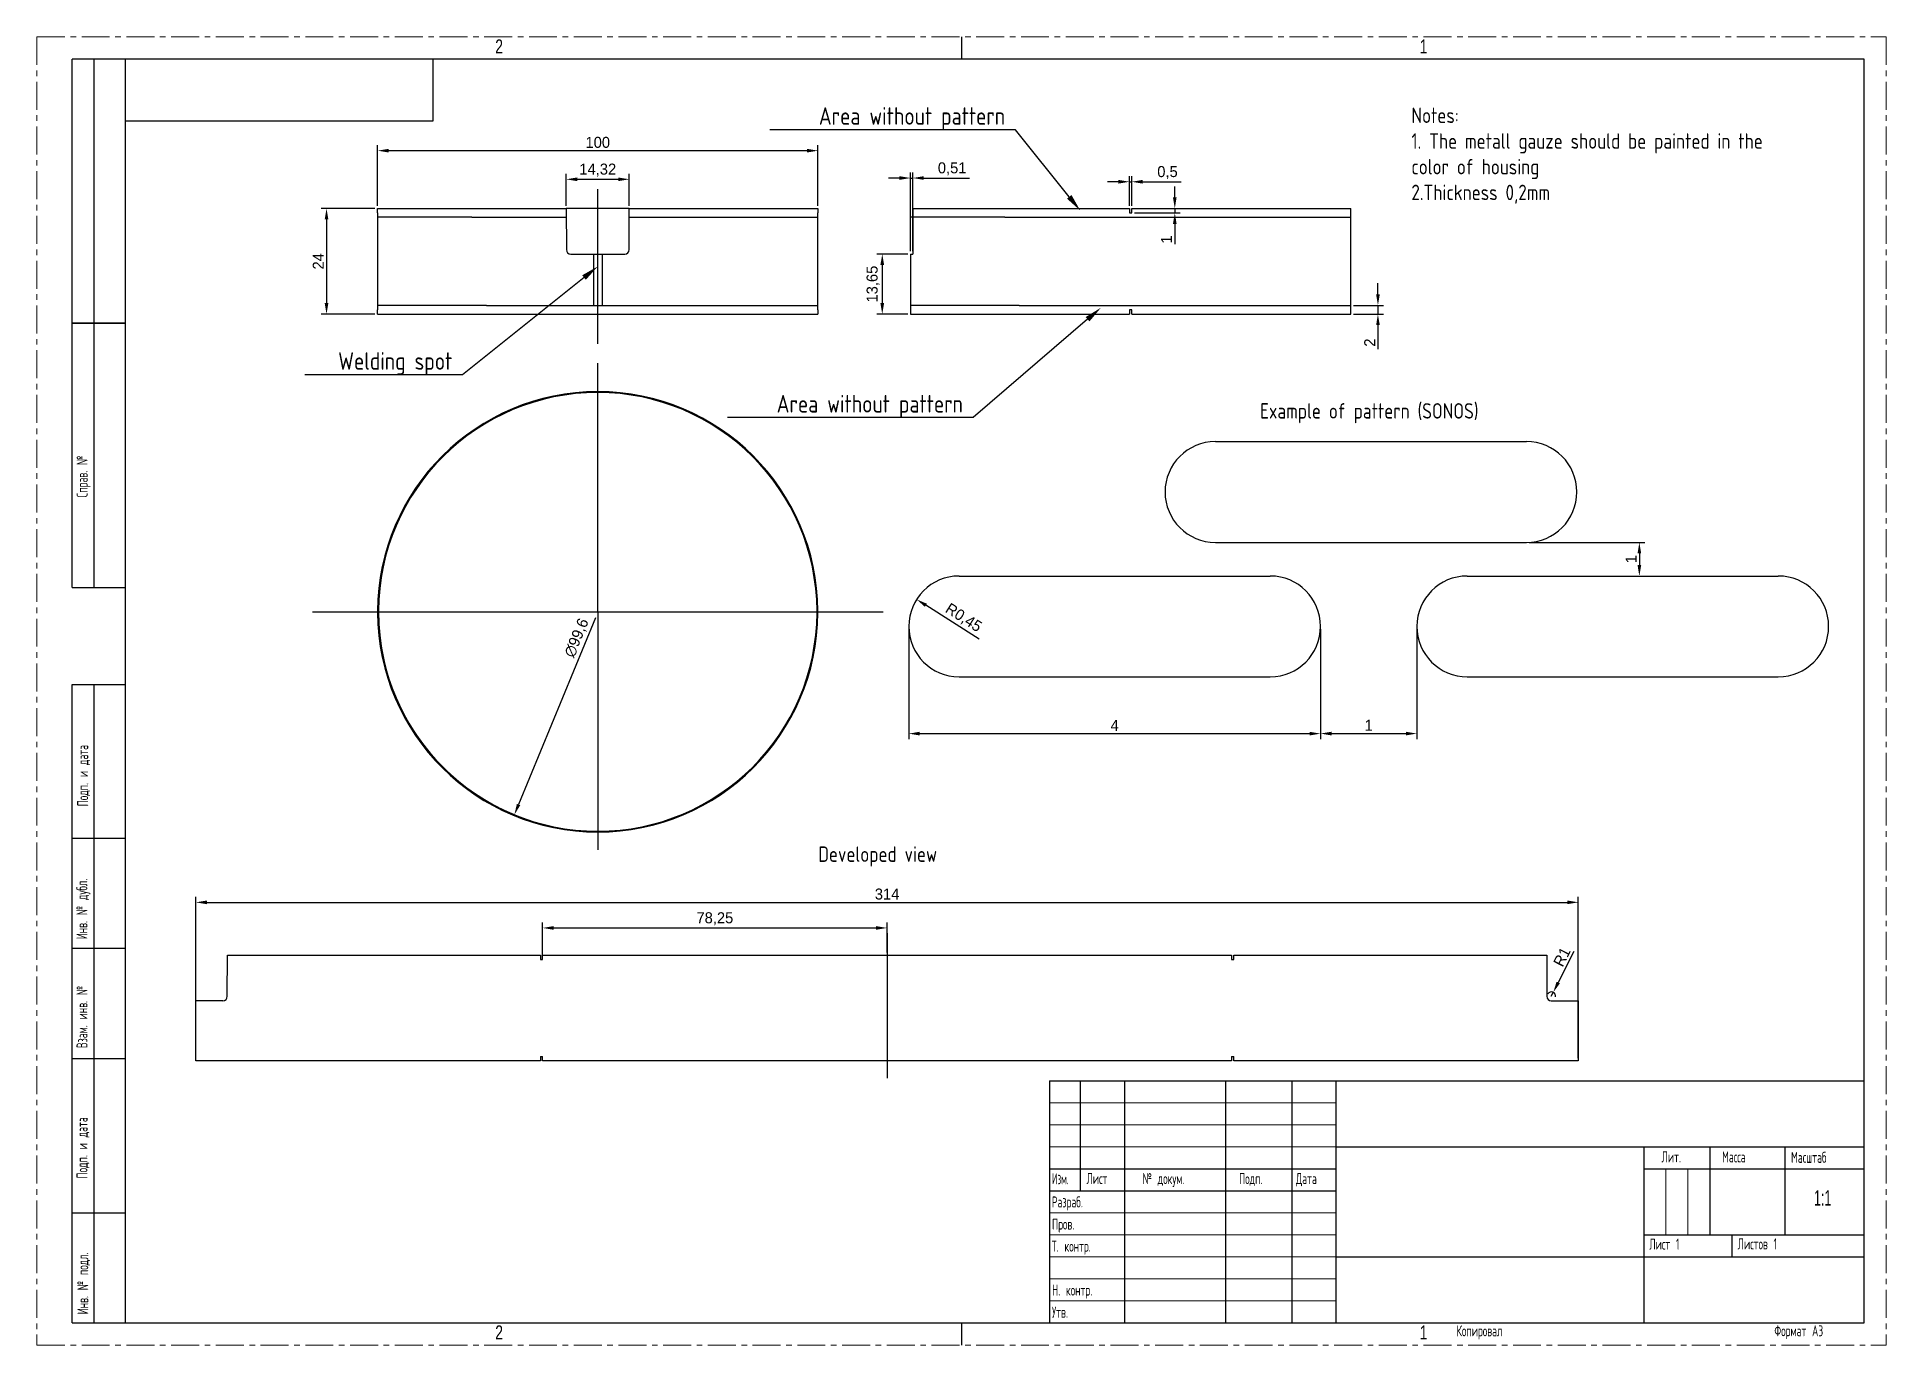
# Model space of a CAD drawing. Header units: millimetres. Extents: x 0 to 420, y 0 to 297.
import ezdxf
from ezdxf import colors
from ezdxf.entities.mleader import LeaderData, LeaderLine
from ezdxf.math import Vec2, Vec3

# ---------------------------------------------------------------- set-up
doc = ezdxf.new("R2010")
doc.units = ezdxf.units.MM
doc.header["$PDSIZE"] = -1
doc.linetypes.add('CENTER', pattern=[10.16, 6.35, -1.27, 1.27, -1.27])
doc.layers.add('ОСЕВЫЕ', color=7, linetype='CENTER')
doc.styles.add('SLDTEXTSTYLE0', font='TXT', dxfattribs={"width": 0.605})
doc.styles.add('SLDTEXTSTYLE1', font='TXT', dxfattribs={"width": 0.605, "bigfont": 'bigfont'})
doc.styles.add('SLDTEXTSTYLE2', font='TXT', dxfattribs={"width": 0.55152, "bigfont": 'bigfont'})
doc.styles.add('SLDTEXTSTYLE3', font='TXT', dxfattribs={"width": 0.75})
doc.dimstyles.new('Копия ISO-25', dxfattribs={"dimtxt": 2.5, "dimasz": 2.5, "dimexe": 1.25, "dimexo": 0.625, "dimtad": 1, "dimtxsty": 'Standard', "dimcen": 2.5, "dimadec": 0, "dimazin": 0, "dimtfac": 1, "dimtmove": 0, "dimatfit": 3, "dimfxl": 1, "dimarcsym": 0})

# ---------------------------------------------------------------- blocks, each defined once
blk = doc.blocks.new('*D1')
at = {"color": 0, "lineweight": -2, "transparency": 16777216}
for p, q in [((77.38, 258.69), (77.38, 272.44)), ((79.88, 271.19), (174.88, 271.19)), ((177.38, 258.69), (177.38, 272.44))]:
    blk.add_line(p, q, dxfattribs=at)
at = {"color": 0, "transparency": 16777216}
for points in [[(79.88, 271.61), (79.88, 270.77), (77.38, 271.19)], [(174.88, 271.61), (174.88, 270.77), (177.38, 271.19)]]:
    blk.add_solid(points, dxfattribs=at)
at = {"layer": 'Defpoints', "color": 0, "transparency": 16777216}
for p in [(177.38, 271.19), (77.38, 258.07), (177.38, 258.07)]:
    blk.add_point(p, dxfattribs=at)
at = {"color": 0, "transparency": 16777216, "insert": (127.38, 273.06), "char_height": 2.5, "attachment_point": 5}
blk.add_mtext('100', dxfattribs=at)
blk = doc.blocks.new('*D2')
at = {"color": 0, "lineweight": -2, "transparency": 16777216}
for p, q in [((76.76, 258.07), (64.52, 258.07)), ((65.77, 255.57), (65.77, 236.57)), ((76.76, 234.07), (64.52, 234.07))]:
    blk.add_line(p, q, dxfattribs=at)
at = {"color": 0, "transparency": 16777216}
for points in [[(65.35, 255.57), (66.19, 255.57), (65.77, 258.07)], [(65.35, 236.57), (66.19, 236.57), (65.77, 234.07)]]:
    blk.add_solid(points, dxfattribs=at)
at = {"layer": 'Defpoints', "color": 0, "transparency": 16777216}
for p in [(77.38, 258.07), (65.77, 234.07), (77.38, 234.07)]:
    blk.add_point(p, dxfattribs=at)
at = {"color": 0, "transparency": 16777216, "insert": (63.9, 246.07), "char_height": 2.5, "attachment_point": 5, "rotation": 90}
blk.add_mtext('24', dxfattribs=at)
blk = doc.blocks.new('*D3')
at = {"color": 0, "lineweight": -2, "transparency": 16777216}
blk.add_line((126.83, 165.12), (109.39, 122.72), dxfattribs=at)
blk.add_arc((127.38, 166.47), 49.8, 180.4314, 249.0845, dxfattribs=at)
at = {"color": 0, "transparency": 16777216}
blk.add_solid([(109.01, 122.88), (109.78, 122.57), (108.44, 120.41)], dxfattribs=at)
at = {"layer": 'Defpoints', "color": 0, "transparency": 16777216}
for p in [(146.32, 212.53), (108.44, 120.41)]:
    blk.add_point(p, dxfattribs=at)
at = {"color": 0, "transparency": 16777216, "insert": (122.68, 160.52), "char_height": 2.5, "attachment_point": 5, "rotation": 67.6463}
blk.add_mtext('∅99,6', dxfattribs=at)
blk = doc.blocks.new('*D4')
at = {"color": 0, "lineweight": -2, "transparency": 16777216}
for p, q in [((197.79, 247.72), (190.75, 247.72)), ((192, 245.22), (192, 236.57)), ((197.79, 234.07), (190.75, 234.07))]:
    blk.add_line(p, q, dxfattribs=at)
at = {"color": 0, "transparency": 16777216}
for points in [[(191.58, 245.22), (192.42, 245.22), (192, 247.72)], [(191.58, 236.57), (192.42, 236.57), (192, 234.07)]]:
    blk.add_solid(points, dxfattribs=at)
at = {"layer": 'Defpoints', "color": 0, "transparency": 16777216}
for p in [(198.41, 247.72), (192, 234.07), (198.41, 234.07)]:
    blk.add_point(p, dxfattribs=at)
at = {"color": 0, "transparency": 16777216, "insert": (189.92, 240.89), "char_height": 2.5, "attachment_point": 5, "rotation": 90}
blk.add_mtext('13,65', dxfattribs=at)
blk = doc.blocks.new('*D5')
at = {"color": 0, "lineweight": -2, "transparency": 16777216}
for p, q in [((195.91, 264.98), (193.41, 264.98)), ((198.41, 248.34), (198.41, 266.23)), ((198.41, 264.98), (198.92, 264.98)), ((198.92, 248.34), (198.92, 266.23)), ((201.42, 264.98), (211.84, 264.98))]:
    blk.add_line(p, q, dxfattribs=at)
at = {"color": 0, "transparency": 16777216}
for points in [[(195.91, 265.39), (195.91, 264.56), (198.41, 264.98)], [(201.42, 265.39), (201.42, 264.56), (198.92, 264.98)]]:
    blk.add_solid(points, dxfattribs=at)
at = {"layer": 'Defpoints', "color": 0, "transparency": 16777216}
for p in [(198.92, 264.98), (198.41, 247.72), (198.92, 247.72)]:
    blk.add_point(p, dxfattribs=at)
at = {"color": 0, "transparency": 16777216, "insert": (207.88, 267.06), "char_height": 2.5, "attachment_point": 5}
blk.add_mtext('0,51', dxfattribs=at)
blk = doc.blocks.new('*D6')
at = {"color": 0, "lineweight": -2, "transparency": 16777216}
for p, q in [((248.16, 258.69), (248.16, 265.38)), ((248.66, 258.69), (248.66, 265.38)), ((245.66, 264.13), (243.16, 264.13)), ((248.16, 264.13), (248.66, 264.13)), ((251.16, 264.13), (259.91, 264.13))]:
    blk.add_line(p, q, dxfattribs=at)
at = {"color": 0, "transparency": 16777216}
for points in [[(245.66, 264.55), (245.66, 263.71), (248.16, 264.13)], [(251.16, 264.55), (251.16, 263.71), (248.66, 264.13)]]:
    blk.add_solid(points, dxfattribs=at)
at = {"layer": 'Defpoints', "color": 0, "transparency": 16777216}
for p in [(248.66, 264.13), (248.16, 258.07), (248.66, 258.07)]:
    blk.add_point(p, dxfattribs=at)
at = {"color": 0, "transparency": 16777216, "insert": (256.79, 266.21), "char_height": 2.5, "attachment_point": 5}
blk.add_mtext('0,5', dxfattribs=at)
blk = doc.blocks.new('*D7')
at = {"color": 0, "lineweight": -2, "transparency": 16777216}
for p, q in [((258.45, 260.57), (258.45, 263.07)), ((249.29, 258.07), (259.7, 258.07)), ((249.29, 257.07), (259.7, 257.07)), ((258.45, 258.07), (258.45, 257.07)), ((258.45, 254.57), (258.45, 249.98))]:
    blk.add_line(p, q, dxfattribs=at)
at = {"color": 0, "transparency": 16777216}
for points in [[(258.03, 260.57), (258.86, 260.57), (258.45, 258.07)], [(258.03, 254.57), (258.86, 254.57), (258.45, 257.07)]]:
    blk.add_solid(points, dxfattribs=at)
at = {"layer": 'Defpoints', "color": 0, "transparency": 16777216}
for p in [(248.66, 258.07), (248.66, 257.07), (258.45, 257.07)]:
    blk.add_point(p, dxfattribs=at)
at = {"color": 0, "transparency": 16777216, "insert": (256.57, 251.02), "char_height": 2.5, "attachment_point": 5, "rotation": 90}
blk.add_mtext('1', dxfattribs=at)
blk = doc.blocks.new('*D8')
at = {"color": 0, "lineweight": -2, "transparency": 16777216}
for p, q in [((304.59, 238.57), (304.59, 241.07)), ((299.04, 236.07), (305.84, 236.07)), ((304.59, 236.07), (304.59, 234.07)), ((299.04, 234.07), (305.84, 234.07)), ((304.59, 231.57), (304.59, 226.15))]:
    blk.add_line(p, q, dxfattribs=at)
at = {"color": 0, "transparency": 16777216}
for points in [[(304.18, 238.57), (305.01, 238.57), (304.59, 236.07)], [(304.18, 231.57), (305.01, 231.57), (304.59, 234.07)]]:
    blk.add_solid(points, dxfattribs=at)
at = {"layer": 'Defpoints', "color": 0, "transparency": 16777216}
for p in [(298.41, 236.07), (298.41, 234.07), (304.59, 234.07)]:
    blk.add_point(p, dxfattribs=at)
at = {"color": 0, "transparency": 16777216, "insert": (302.72, 227.61), "char_height": 2.5, "attachment_point": 5, "rotation": 90}
blk.add_mtext('2', dxfattribs=at)
blk = doc.blocks.new('*D9')
at = {"color": 0, "lineweight": -2, "transparency": 16777216}
for p, q in [((36.1, 65.16), (36.1, 101.76)), ((350.1, 65.16), (350.1, 101.76)), ((38.6, 100.51), (347.6, 100.51))]:
    blk.add_line(p, q, dxfattribs=at)
at = {"color": 0, "transparency": 16777216}
for points in [[(38.6, 100.93), (38.6, 100.09), (36.1, 100.51)], [(347.6, 100.93), (347.6, 100.09), (350.1, 100.51)]]:
    blk.add_solid(points, dxfattribs=at)
at = {"layer": 'Defpoints', "color": 0, "transparency": 16777216}
for p in [(350.1, 100.51), (36.1, 64.53), (350.1, 64.53)]:
    blk.add_point(p, dxfattribs=at)
at = {"color": 0, "transparency": 16777216, "insert": (193.1, 102.38), "char_height": 2.5, "attachment_point": 5}
blk.add_mtext('314', dxfattribs=at)
blk = doc.blocks.new('*D10')
at = {"color": 0, "lineweight": -2, "transparency": 16777216}
for p, q in [((120.22, 258.69), (120.22, 265.94)), ((122.72, 264.69), (132.04, 264.69)), ((134.54, 258.69), (134.54, 265.94))]:
    blk.add_line(p, q, dxfattribs=at)
at = {"color": 0, "transparency": 16777216}
for points in [[(122.72, 265.1), (122.72, 264.27), (120.22, 264.69)], [(132.04, 265.1), (132.04, 264.27), (134.54, 264.69)]]:
    blk.add_solid(points, dxfattribs=at)
at = {"layer": 'Defpoints', "color": 0, "transparency": 16777216}
for p in [(134.54, 264.69), (120.22, 258.07), (134.54, 258.07)]:
    blk.add_point(p, dxfattribs=at)
at = {"color": 0, "transparency": 16777216, "insert": (127.38, 266.77), "char_height": 2.5, "attachment_point": 5}
blk.add_mtext('14,32', dxfattribs=at)
blk = doc.blocks.new('*D11')
at = {"color": 0, "lineweight": -2, "transparency": 16777216}
for p, q in [((114.85, 88.16), (114.85, 95.95)), ((117.35, 94.7), (190.6, 94.7)), ((193.1, 89.16), (193.1, 95.95))]:
    blk.add_line(p, q, dxfattribs=at)
at = {"color": 0, "transparency": 16777216}
for points in [[(117.35, 95.11), (117.35, 94.28), (114.85, 94.7)], [(190.6, 95.11), (190.6, 94.28), (193.1, 94.7)]]:
    blk.add_solid(points, dxfattribs=at)
at = {"layer": 'Defpoints', "color": 0, "transparency": 16777216}
for p in [(193.1, 94.7), (193.1, 88.53), (114.85, 87.53)]:
    blk.add_point(p, dxfattribs=at)
at = {"color": 0, "transparency": 16777216, "insert": (153.98, 96.78), "char_height": 2.5, "attachment_point": 5}
blk.add_mtext('78,25', dxfattribs=at)
blk = doc.blocks.new('*D12')
at = {"color": 0, "lineweight": -2, "transparency": 16777216}
for p, q in [((349.08, 89.33), (345.54, 82.31)), ((343.97, 79.18), (344.42, 80.07))]:
    blk.add_line(p, q, dxfattribs=at)
blk.add_arc((343.97, 79.18), 1, 351.6422, 144.3487, dxfattribs=at)
at = {"color": 0, "transparency": 16777216}
blk.add_solid([(345.17, 82.49), (345.92, 82.12), (344.42, 80.07)], dxfattribs=at)
at = {"layer": 'Defpoints', "color": 0, "transparency": 16777216}
for p in [(344.42, 80.07), (343.97, 79.18)]:
    blk.add_point(p, dxfattribs=at)
at = {"color": 0, "transparency": 16777216, "insert": (346.38, 88.13), "char_height": 2.5, "attachment_point": 5, "rotation": 63.2619}
blk.add_mtext('R1', dxfattribs=at)
blk = doc.blocks.new('*D20')
at = {"color": 0, "lineweight": -2, "transparency": 16777216}
blk.add_line((214.04, 160.25), (201.91, 167.96), dxfattribs=at)
at = {"color": 0, "transparency": 16777216}
blk.add_solid([(202.14, 168.31), (201.69, 167.61), (199.8, 169.3)], dxfattribs=at)
at = {"layer": 'Defpoints', "color": 0, "transparency": 16777216}
for p in [(199.8, 169.3), (209.46, 163.17)]:
    blk.add_point(p, dxfattribs=at)
at = {"color": 0, "transparency": 16777216, "insert": (210.41, 165.02), "char_height": 2.5, "attachment_point": 5, "rotation": 327.5548}
blk.add_mtext('R0,45', dxfattribs=at)
blk = doc.blocks.new('*D21')
at = {"color": 0, "lineweight": -2, "transparency": 16777216}
for p, q in [((198.02, 162.54), (198.02, 137.57)), ((291.55, 162.54), (291.55, 137.57)), ((200.52, 138.82), (289.05, 138.82))]:
    blk.add_line(p, q, dxfattribs=at)
at = {"color": 0, "transparency": 16777216}
for points in [[(200.52, 139.24), (200.52, 138.4), (198.02, 138.82)], [(289.05, 139.24), (289.05, 138.4), (291.55, 138.82)]]:
    blk.add_solid(points, dxfattribs=at)
at = {"layer": 'Defpoints', "color": 0, "transparency": 16777216}
for p in [(198.02, 163.17), (291.55, 163.17), (291.55, 138.82)]:
    blk.add_point(p, dxfattribs=at)
at = {"color": 0, "transparency": 16777216, "insert": (244.79, 140.7), "char_height": 2.5, "attachment_point": 5}
blk.add_mtext('4', dxfattribs=at)
blk = doc.blocks.new('*D22')
at = {"color": 0, "lineweight": -2, "transparency": 16777216}
for p, q in [((291.55, 162.54), (291.55, 137.58)), ((313.43, 162.54), (313.43, 137.58)), ((294.05, 138.83), (310.93, 138.83))]:
    blk.add_line(p, q, dxfattribs=at)
at = {"color": 0, "transparency": 16777216}
for points in [[(294.05, 139.25), (294.05, 138.41), (291.55, 138.83)], [(310.93, 139.25), (310.93, 138.41), (313.43, 138.83)]]:
    blk.add_solid(points, dxfattribs=at)
at = {"layer": 'Defpoints', "color": 0, "transparency": 16777216}
for p in [(291.55, 163.17), (313.43, 163.17), (313.43, 138.83)]:
    blk.add_point(p, dxfattribs=at)
at = {"color": 0, "transparency": 16777216, "insert": (302.49, 140.71), "char_height": 2.5, "attachment_point": 5}
blk.add_mtext('1', dxfattribs=at)
blk = doc.blocks.new('*D23')
at = {"color": 0, "lineweight": -2, "transparency": 16777216}
for p, q in [((338.96, 182.25), (365.22, 182.25)), ((363.97, 179.75), (363.97, 177.1)), ((338.96, 174.6), (365.22, 174.6))]:
    blk.add_line(p, q, dxfattribs=at)
at = {"color": 0, "transparency": 16777216}
for points in [[(363.56, 179.75), (364.39, 179.75), (363.97, 182.25)], [(363.56, 177.1), (364.39, 177.1), (363.97, 174.6)]]:
    blk.add_solid(points, dxfattribs=at)
at = {"layer": 'Defpoints', "color": 0, "transparency": 16777216}
for p in [(338.33, 182.25), (338.33, 174.6), (363.97, 174.6)]:
    blk.add_point(p, dxfattribs=at)
at = {"color": 0, "transparency": 16777216, "insert": (362.1, 178.43), "char_height": 2.5, "attachment_point": 5, "rotation": 90}
blk.add_mtext('1', dxfattribs=at)

msp = doc.modelspace()

# ---------------------------------------------------------------- linework, layer by layer
at = {"color": 7, "linetype": 'Continuous', "lineweight": 25}
for p, q in [((8, 172), (8, 292)), ((20, 292), (8, 292)), ((8, 172), (8, 292)), ((13, 172), (13, 292)), ((13, 172), (13, 292)), ((20, 292), (20, 5)), ((415, 292), (20, 292)), ((20, 292), (20, 5)), ((90, 278), (90, 292)), ((415, 5), (415, 292)), ((20, 278), (90, 278)), ((77.38, 257.066), (77.38, 235.066)), ((77.38, 257.066), (77.381, 257.066)), ((77.381, 258.066), (120.221, 258.066)), ((77.381, 257.066), (77.381, 258.066)), ((120.221, 258.066), (120.247, 248.713)), ((134.539, 258.066), (120.221, 258.066)), ((134.513, 248.713), (134.539, 258.066)), ((134.539, 258.066), (177.379, 258.066)), ((177.379, 258.066), (177.379, 257.066)), ((177.379, 257.066), (177.38, 257.066)), ((177.38, 235.066), (177.38, 257.066)), ((198.926, 258.066), (248.161, 258.066)), ((248.161, 258.066), (248.161, 257.066)), ((248.161, 257.066), (248.661, 257.066)), ((248.661, 257.066), (248.661, 258.066)), ((248.661, 258.066), (298.411, 258.066)), ((298.411, 234.066), (298.411, 258.066)), ((198.411, 247.716), (198.411, 234.066)), ((198.411, 247.716), (198.922, 247.716)), ((8, 232), (20, 232)), ((20, 232), (8, 232)), ((77.381, 235.066), (77.38, 235.066)), ((77.381, 234.066), (77.381, 235.066)), ((77.381, 234.066), (177.379, 234.066)), ((177.38, 235.066), (177.379, 235.066)), ((177.379, 235.066), (177.379, 234.066)), ((198.411, 234.066), (248.161, 234.066)), ((248.661, 235.066), (248.161, 235.066)), ((248.161, 235.066), (248.161, 234.066)), ((248.661, 234.066), (248.661, 235.066)), ((248.661, 234.066), (298.411, 234.066)), ((8, 172), (20, 172)), ((77.581, 166.719), (77.381, 166.719)), ((77.381, 166.219), (77.581, 166.219)), ((177.379, 166.719), (177.179, 166.719)), ((177.179, 166.219), (177.379, 166.219)), ((8, 5), (8, 150)), ((8, 150), (20, 150)), ((13, 5), (13, 150)), ((20, 115), (8, 115)), ((20, 90), (8, 90)), ((43.236, 79.179), (43.262, 88.531)), ((114.353, 88.531), (114.353, 87.531)), ((114.853, 87.531), (114.853, 88.531)), ((271.353, 88.531), (271.353, 87.531)), ((271.853, 87.531), (271.853, 88.531)), ((342.944, 88.531), (342.97, 79.179)), ((20, 65), (8, 65)), ((114.353, 65.531), (114.353, 64.531)), ((114.853, 64.531), (114.853, 65.531)), ((271.353, 65.531), (271.353, 64.531)), ((271.853, 64.531), (271.853, 65.531)), ((230, 60), (415, 60)), ((230, 60), (230, 5)), ((237, 35), (237, 60)), ((247, 60), (247, 5)), ((270, 60), (270, 5)), ((285, 60), (285, 5)), ((295, 60), (295, 5)), ((295, 45), (415, 45)), ((365, 45), (365, 5)), ((380, 45), (380, 25)), ((397, 45), (397, 25)), ((230, 40), (295, 40)), ((365, 40), (415, 40)), ((230, 35), (295, 35)), ((8, 30), (20, 30)), ((365, 25), (415, 25)), ((385, 25), (385, 20)), ((295, 20), (415, 20)), ((8, 5), (20, 5)), ((20, 5), (415, 5))]:
    msp.add_line(p, q, dxfattribs=at)
for p, q in [((127.38, 227.363), (127.38, 262.416)), ((198.926, 258.066), (198.922, 247.716)), ((98.801, 256.066), (77.38, 256.066)), ((98.801, 256.066), (120.227, 256.066)), ((134.533, 256.066), (177.38, 256.066)), ((219.833, 256.066), (198.412, 256.066)), ((219.833, 256.066), (241.258, 256.066)), ((241.258, 256.066), (298.412, 256.066)), ((121.247, 247.716), (133.513, 247.716)), ((126.38, 247.716), (126.38, 236.066)), ((128.38, 247.716), (128.38, 236.066)), ((102.076, 236.066), (77.38, 236.066)), ((102.076, 236.066), (177.38, 236.066)), ((223.107, 236.066), (198.412, 236.066)), ((223.107, 236.066), (298.412, 236.066)), ((127.38, 166.469), (127.38, 222.945)), ((267.673, 205.126), (338.334, 205.126)), ((267.673, 182.249), (338.334, 182.249)), ((209.456, 174.603), (280.117, 174.603)), ((324.866, 174.603), (395.527, 174.603)), ((62.554, 166.469), (127.38, 166.469)), ((127.38, 166.469), (192.206, 166.469)), ((127.38, 166.469), (127.38, 112.466)), ((209.456, 151.727), (280.117, 151.727)), ((324.866, 151.727), (395.527, 151.727)), ((120.611, 117.131), (120.612, 116.929)), ((134.51, 117.182), (134.51, 116.98)), ((193.103, 93.52), (193.103, 60.623)), ((43.262, 88.531), (114.353, 88.531)), ((114.853, 88.531), (271.353, 88.531)), ((271.853, 88.531), (342.944, 88.531)), ((114.353, 87.531), (114.853, 87.531)), ((271.353, 87.531), (271.853, 87.531)), ((36.103, 64.531), (36.103, 78.181)), ((42.236, 78.181), (36.103, 78.181)), ((343.97, 78.181), (350.103, 78.181)), ((350.103, 78.181), (350.103, 64.531)), ((114.353, 64.531), (36.103, 64.531)), ((114.353, 65.531), (114.853, 65.531)), ((271.353, 64.531), (114.853, 64.531)), ((271.353, 65.531), (271.853, 65.531)), ((350.103, 64.531), (271.853, 64.531))]:
    msp.add_line(p, q)
at = {"color": 7, "linetype": 'Continuous', "lineweight": 18}
for p, q in [((230, 55), (295, 55)), ((230, 50), (295, 50)), ((230, 45), (295, 45)), ((370, 40), (370, 25)), ((375, 40), (375, 25)), ((230, 30), (295, 30)), ((230, 25), (295, 25)), ((230, 20), (295, 20)), ((230, 15), (295, 15)), ((230, 10), (295, 10))]:
    msp.add_line(p, q, dxfattribs=at)
at = {"lineweight": 25}
for centre, start, end in [((121.247, 248.716), 180.15852, 270), ((133.513, 248.716), 270, 359.84148), ((42.236, 79.181), 270, 359.84148), ((343.97, 79.181), 180.15852, 270)]:
    msp.add_arc(centre, 1, start, end, dxfattribs=at)
at = {"color": 7, "linetype": 'Continuous', "lineweight": 25}
for radius, start, end in [(50, 0.28648, 179.71352), (49.8, 0.28763, 179.71237), (50, 179.71352, 180.28648), (50, 180.28648, 359.71352), (49.8, 179.71237, 180.28763), (49.8, 180.28763, 359.71237), (49.8, 359.71237, 0.28763), (50, 359.71352, 0.28648)]:
    msp.add_arc((127.38, 166.469), radius, start, end, dxfattribs=at)
for centre, start, end in [((267.673, 193.688), 90, 270), ((338.334, 193.688), 270, 90), ((209.456, 163.165), 90, 270), ((280.117, 163.165), 270, 90), ((324.866, 163.165), 90, 270), ((395.527, 163.165), 270, 90)]:
    msp.add_arc(centre, 11.438, start, end)
at = {"layer": 'ОСЕВЫЕ', "lineweight": 18}
for p, q in [((0, 297), (420, 297)), ((0, 297), (0, 0)), ((420, 297), (420, 0)), ((0, 0), (420, 0))]:
    msp.add_line(p, q, dxfattribs=at)
at = {"layer": 'ОСЕВЫЕ', "lineweight": 25}
for p, q in [((210, 297), (210, 292)), ((210, 5), (210, 0))]:
    msp.add_line(p, q, dxfattribs=at)

# ---------------------------------------------------------------- texts
at = {"color": 7, "linetype": 'Continuous', "lineweight": 0}
for s, insert, char_height, attachment_point, style in [('2', (104.968, 296.453), 3.175, 2, 'SLDTEXTSTYLE3'), ('1', (314.968, 296.453), 3.175, 2, 'SLDTEXTSTYLE3'), ('Лит.', (369.011, 43.961), 2.5, 1, 'SLDTEXTSTYLE1'), ('Масса', (382.764, 43.961), 2.5, 1, 'SLDTEXTSTYLE1'), ('Масштаб', (398.426, 43.863), 2.5, 1, 'SLDTEXTSTYLE1'), ('Изм.', (230.539, 39.002), 2.5, 1, 'SLDTEXTSTYLE2'), ('Лист', (238.387, 39.056), 2.5, 1, 'SLDTEXTSTYLE1'), ('№ докум.', (251.122, 39.031), 2.5, 1, 'SLDTEXTSTYLE1'), ('Подп.', (273.04, 39.028), 2.5, 1, 'SLDTEXTSTYLE1'), ('Дата', (285.973, 39.033), 2.5, 1, 'SLDTEXTSTYLE1'), ('Разраб.', (230.516, 33.729), 2.5, 1, 'SLDTEXTSTYLE1'), ('1:1', (405.611, 35.152), 3.5, 2, 'SLDTEXTSTYLE0'), ('Пров.', (230.557, 28.703), 2.5, 1, 'SLDTEXTSTYLE1'), ('Т. контр.', (230.502, 23.701), 2.5, 1, 'SLDTEXTSTYLE1'), ('Лист 1', (366.237, 24.159), 2.5, 1, 'SLDTEXTSTYLE1'), ('Листов 1', (386.298, 24.205), 2.5, 1, 'SLDTEXTSTYLE1'), ('Н. контр.', (230.564, 13.718), 2.5, 1, 'SLDTEXTSTYLE1'), ('Утв.', (230.551, 8.7), 2.5, 1, 'SLDTEXTSTYLE1'), ('2', (104.968, 4.453), 3.175, 2, 'SLDTEXTSTYLE3'), ('1', (314.968, 4.453), 3.175, 2, 'SLDTEXTSTYLE3'), ('Копировал', (322.46, 4.468), 2.5, 1, 'SLDTEXTSTYLE1'), ('Формат А3', (394.635, 4.483), 2.5, 1, 'SLDTEXTSTYLE1')]:
    msp.add_mtext(s, dxfattribs=dict(at, insert=insert, char_height=char_height, attachment_point=attachment_point, style=style))
at = {"char_height": 3.5, "attachment_point": 1}
for s, width, insert in [('{\\fGOST type A|b0|i0|c0|p34;Notes:\\P1.\\fGOST type A|b0|i0|c204|p34; \\fGOST type A|b0|i0|c0|p34;The metall gauze should be painted in the color of housing\\P2.Thickness 0,2mm}', 88.84165, (312.188, 280.967)), ('{\\fGOST type A|b0|i0|c0|p34;Example of pattern (SONOS)}', 67.41272, (277.815, 213.852)), ('{\\fGOST type A|b0|i0|c0|p34;Developed view}', 67.41272, (177.459, 113.202))]:
    msp.add_mtext_dynamic_manual_height_columns(s, width=width, gutter_width=17.5, heights=[0], dxfattribs=dict(at, insert=insert))
at = {"color": 7, "linetype": 'Continuous', "lineweight": 0, "char_height": 2.5, "attachment_point": 1, "rotation": 90, "style": 'SLDTEXTSTYLE1'}
for s, insert in [('Справ. №', (9.001, 192.453)), ('Подп. и дата', (9.143, 122.304)), ('Инв. № дубл.', (8.95, 92.12)), ('Взам. инв. №', (8.974, 67.4)), ('Подп. и дата', (8.985, 37.79)), ('Инв. № подл.', (9.155, 6.964))]:
    msp.add_mtext(s, dxfattribs=dict(at, insert=insert))

# ---------------------------------------------------------------- dimensions: what is measured, and where the dimension line sits
for base, p1, p2, picture, middle in [((177.379, 271.189), (77.381, 258.066), (177.379, 258.066), '*D1', (127.38, 273.064)), ((134.539, 264.685), (120.221, 258.066), (134.539, 258.066), '*D10', (127.38, 266.768)), ((198.922, 264.978), (198.411, 247.716), (198.922, 247.716), '*D5', (207.88, 267.061)), ((248.661, 264.131), (248.161, 258.066), (248.661, 258.066), '*D6', (256.786, 266.215)), ((350.103, 100.509), (36.103, 64.531), (350.103, 64.531), '*D9', (193.103, 102.384)), ((193.103, 94.697), (114.853, 87.531), (193.103, 88.531), '*D11', (153.978, 96.781))]:
    dim = msp.add_linear_dim(base=base, p1=p1, p2=p2, dimstyle='Копия ISO-25')
    dim.commit()
    dim.dimension.update_dxf_attribs({"geometry": picture, "text_midpoint": middle})
for base, p1, p2, picture, middle in [((258.446, 257.066), (248.661, 258.066), (248.661, 257.066), '*D7', (256.571, 251.024)), ((65.77, 234.066), (77.381, 258.066), (77.381, 234.066), '*D2', (63.895, 246.066)), ((192, 234.066), (198.411, 247.716), (198.411, 234.066), '*D4', (189.917, 240.891)), ((304.595, 234.066), (298.412, 236.066), (298.411, 234.066), '*D8', (302.72, 227.607))]:
    dim = msp.add_linear_dim(base=base, p1=p1, p2=p2, angle=90, dimstyle='Копия ISO-25')
    dim.commit()
    dim.dimension.update_dxf_attribs({"geometry": picture, "text_midpoint": middle})
dim = msp.add_diameter_dim_2p(p1=(146.32, 212.527), p2=(108.44, 120.411), dimstyle='Копия ISO-25')
dim.commit()
dim.dimension.update_dxf_attribs({"geometry": '*D3', "text_midpoint": (124.608, 159.728), "dimtype": 163})
dim = msp.add_linear_dim(base=(363.972, 174.603), p1=(338.334, 182.249), p2=(338.334, 174.603), angle=90, text='1', dimstyle='Копия ISO-25')
dim.commit()
dim.dimension.update_dxf_attribs({"geometry": '*D23', "text_midpoint": (362.097, 178.426)})
dim = msp.add_radius_dim(center=(209.456, 163.165), mpoint=(199.803, 169.302), text='R0,45', dimstyle='Копия ISO-25')
dim.commit()
dim.dimension.update_dxf_attribs({"geometry": '*D20', "text_midpoint": (209.297, 163.266), "dimtype": 164})
for base, p1, p2, text, picture, middle in [((291.555, 138.821), (198.017, 163.165), (291.555, 163.165), '4', '*D21', (244.786, 140.696)), ((313.428, 138.831), (291.555, 163.165), (313.428, 163.165), '1', '*D22', (302.491, 140.706))]:
    dim = msp.add_linear_dim(base=base, p1=p1, p2=p2, text=text, dimstyle='Копия ISO-25')
    dim.commit()
    dim.dimension.update_dxf_attribs({"geometry": picture, "text_midpoint": middle})
dim = msp.add_radius_dim(center=(343.97, 79.181), mpoint=(344.42, 80.074), dimstyle='Копия ISO-25')
dim.commit()
dim.dimension.update_dxf_attribs({"geometry": '*D12', "text_midpoint": (348.052, 87.283), "dimtype": 164})

# ---------------------------------------------------------------- leaders
ml = msp.add_multileader_mtext('Standard')
ml.set_content('{\\fGOST type A|b0|i0|c0|p34;Area without pattern}', color=256)
ml.set_leader_properties()
ml.build(insert=Vec2(0, 0))
ml.multileader.update_dxf_attribs({"text_right_attachment_type": 6, "dogleg_length": 0.36})
ctx = ml.context
ctx.base_point, ctx.plane_origin = Vec3(176.439, 278.496), Vec3(251.241, 300.865)
ctx.right_attachment, ctx.text_align_type = 6, 2
notes = []
notes.append((ctx, [(0, (1, 1, 0), (222.263, 275.926), (-1, 0), 0.36, [(0, [(236.973, 257.595)], 0, [])])]))
ctx.mtext.insert, ctx.mtext.alignment, ctx.mtext.flow_direction = Vec3(219.903, 281.067), 3, 5
ml = msp.add_multileader_mtext('Standard')
ml.set_content('{\\fGOST type A|b0|i0|c0|p34;Welding spot}', color=256)
ml.set_leader_properties()
ml.build(insert=Vec2(0, 0))
ml.multileader.update_dxf_attribs({"text_right_attachment_type": 6, "dogleg_length": 0.36})
ctx = ml.context
ctx.base_point, ctx.plane_origin = Vec3(67.157, 222.865), Vec3(125.662, 245.234)
ctx.right_attachment, ctx.text_align_type = 6, 2
notes.append((ctx, [(0, (1, 1, 0), (96.684, 220.294), (-1, 0), 0.36, [(0, [(127.38, 244.89)], 0, [])])]))
ctx.mtext.insert, ctx.mtext.alignment, ctx.mtext.flow_direction = Vec3(94.324, 225.435), 3, 5
ml = msp.add_multileader_mtext('Standard')
ml.set_content('{\\fGOST type A|b0|i0|c0|p34;Area without pattern}', color=256)
ml.set_leader_properties()
ml.build(insert=Vec2(0, 0))
ml.multileader.update_dxf_attribs({"text_right_attachment_type": 6, "dogleg_length": 0.36})
ctx = ml.context
ctx.base_point, ctx.plane_origin = Vec3(166.857, 213.148), Vec3(241.659, 235.517)
ctx.right_attachment, ctx.text_align_type = 6, 2
notes.append((ctx, [(0, (1, 1, 0), (212.681, 210.578), (-1, 0), 0.36, [(0, [(241.659, 235.517)], 0, [])])]))
ctx.mtext.insert, ctx.mtext.alignment, ctx.mtext.flow_direction = Vec3(210.321, 215.718), 3, 5
for ctx, leaders in notes:
    for number, flags, end, landing, length, lines in leaders:
        leader = LeaderData()
        leader.index, (leader.has_last_leader_line, leader.has_dogleg_vector, leader.attachment_direction) = number, flags
        leader.last_leader_point, leader.dogleg_vector, leader.dogleg_length = Vec3(end), Vec3(landing), length
        for number, points, colour, breaks in lines:
            line = LeaderLine()
            line.index, line.vertices, line.color, line.breaks = number, Vec3.list(points), colors.encode_raw_color(colour), breaks
            leader.lines.append(line)
        ctx.leaders.append(leader)

doc.saveas('drawing.dxf')
